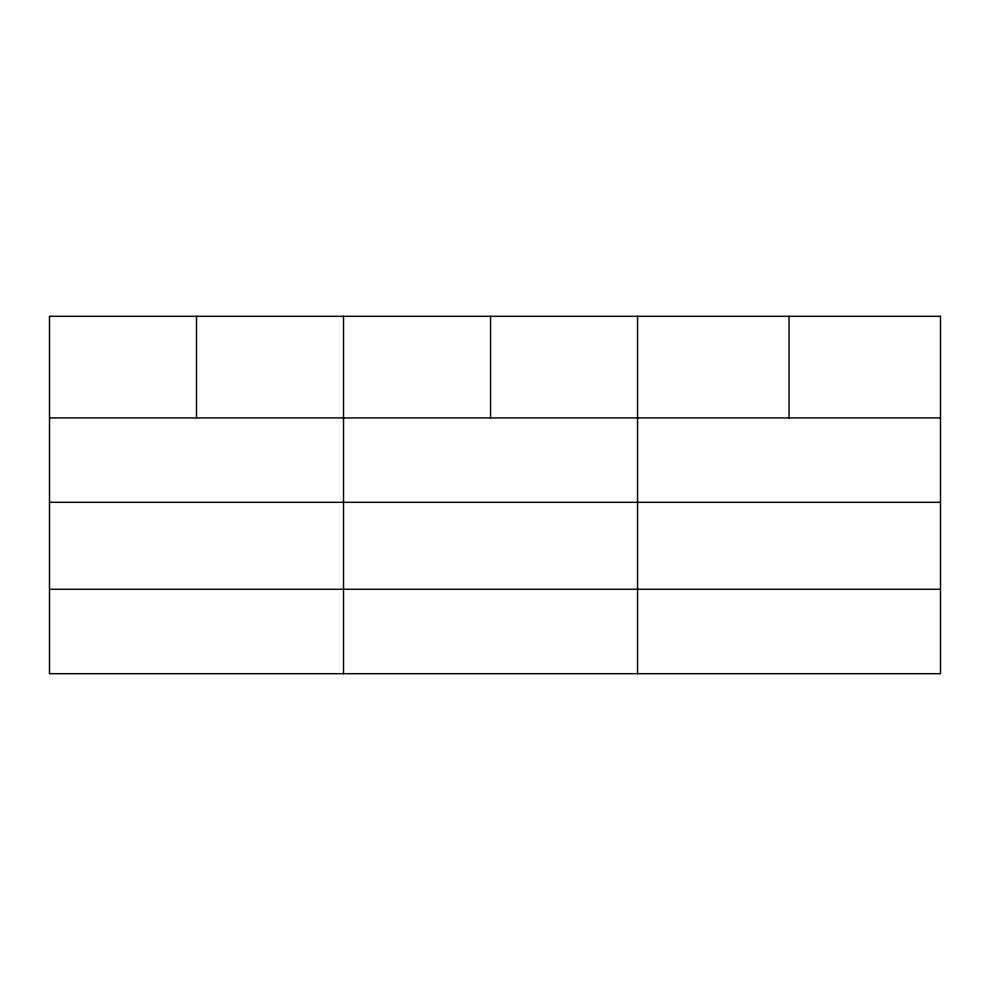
<?xml version="1.0" encoding="UTF-8"?>
<svg xmlns="http://www.w3.org/2000/svg" width="990" height="990" viewBox="0 0 990 990"><rect width="100%" height="100%" fill="white"/><g stroke="black" fill="none" stroke-linecap="round" stroke-linejoin="round"><path stroke-width="1.49" d="M49.5 417.916L940.5 417.916M49.5 502.326L940.5 502.326M49.5 589.285L940.5 589.285M789.03 316.317L789.03 417.916M637.56 316.317L637.56 673.683M490.545 316.317L490.545 417.916M343.53 316.317L343.53 673.683M196.515 316.317L196.515 417.916M940.5 316.317L49.5 316.317L49.5 673.683L940.5 673.683L940.5 316.317"/></g></svg>
